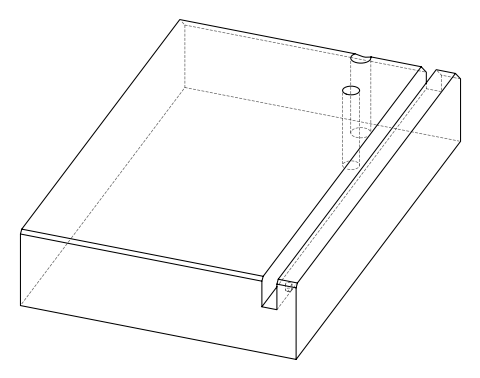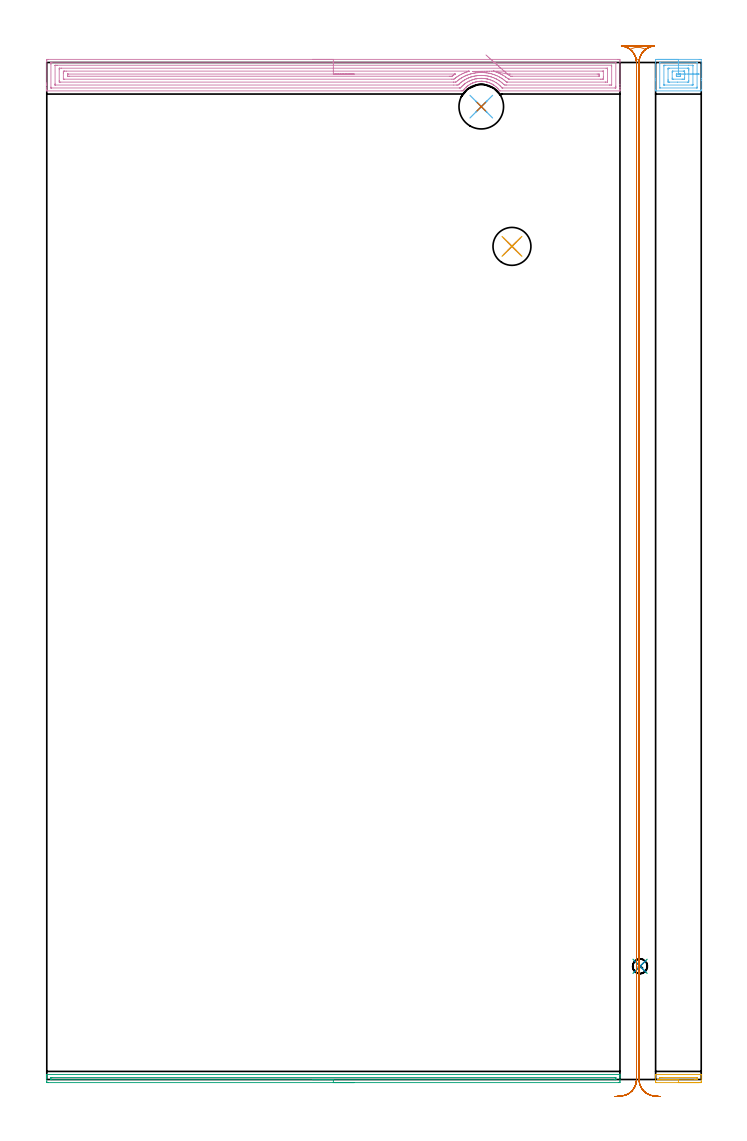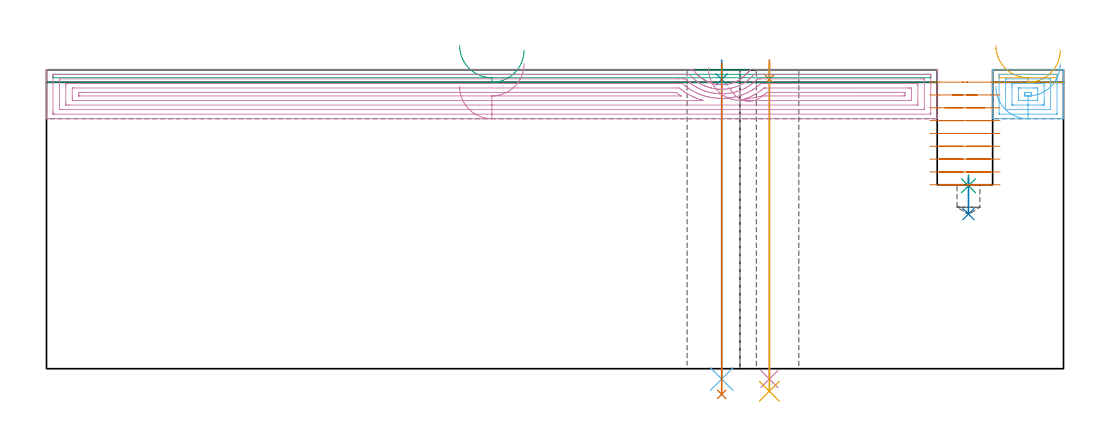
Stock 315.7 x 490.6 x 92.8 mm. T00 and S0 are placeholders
(PLAN: 13 operations, 7 tool changes, 40.6 min)
(1 SPOT_DRILL | STEP1HOLE | NXT0321_9005460120000 | 0.05 min | 179 mm3)
(2 SPOT_DRILL_1 | STEP1HOLE_1 | NXT0321_9005460120000 | 0.05 min | 182 mm3)
(3 SPOT_DRILL_2 | STEP1POCKET | NXT0321_9005460120000 | 0.03 min | 3896 mm3)
(4 DRILL_THROUGH_HOLE_INTO_CENTER | STEP1HOLE | NXT0301_065 | 0.39 min | 6258 mm3)
(5 DRILL_TO_ENLARGE_THROUGH_HOLE | STEP1HOLE | UGT0301_252 | 0.41 min | 17915 mm3)
(6 DRILL_THROUGH_HOLE_INTO_CENTER_1 | STEP1HOLE_1 | NXT0301_065 | 0.39 min | 6258 mm3)
(7 DRILL_TO_ENLARGE_THROUGH_HOLE_1 | STEP1HOLE_1 | UGT0301_052 | 0.41 min | 27186 mm3)
(8 DRILL_BLIND_HOLE_INTO_CENTER | STEP1POCKET | UGT0301_191 | 0.05 min | 320 mm3)
(9 AREA_MILL | FG_CHAMFER_SURFACE | UGT0205_001 | 4.58 min | 2132 mm3)
(10 AREA_MILL_1 | FG_CHAMFER_SURFACE_1 | UGT0205_001 | 13.48 min | 32665 mm3)
(11 AREA_MILL_2 | FG_CHAMFER_SURFACE_2 | UGT0205_001 | 0.51 min | 193 mm3)
(12 AREA_MILL_3 | FG_CHAMFER_SURFACE_3 | UGT0205_001 | 1.29 min | 3280 mm3)
(13 MILL_RECTANGULAR_SLOT | SLOT_RECTANGULAR | NXT0201_012 | Follow Part, ap 4, ae 75% | 18.92 min | 295714 mm3)
(TOOL NXT0321_9005460120000 | NC Spot Drill, 142deg, 12mm, Carbide, Uncoated | D12 PA142 FL30 Z2)
(TOOL NXT0301_065 | Carbide Drill 9.4mm [860.1-0940-075A1-MM 2214] | D9.4 PA140 FL98 Z2)
(TOOL UGT0301_252 | Twist Drill 18.3 mm | D18.3 PA118 FL135 Z2)
(TOOL UGT0301_052 | Twist Drill 21.5 mm | D21.5 PA118 FL150 Z2)
(TOOL UGT0301_191 | Twist Drill 7.1 mm | D7.1 PA118 FL66 Z2)
(TOOL UGT0205_001 | Chamfer Mill 20 x 3 x 45 deg. | D20 FL50 Z2)
(TOOL NXT0201_012 | ENDMILL 16mm [2P460-1600-NA 1630] | D16 FL38 Z6)
(OP 1 SPOT_DRILL)
G17 G21 G94 G90
T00 M6
G54
G17 G0 G90 X224.4 Y401.9 S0 M3
G43 Z102.8 H0
G94 G81 G98 Z89.8 F250. R95.8
G80
M5
M2
(OP 2 SPOT_DRILL_1)
G17 G21 G94 G90
T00 M6
G54
G17 G0 G90 X209.6 Y469.3 S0 M3
G43 Z102.8 H0
G94 G81 G98 Z89.8 F250. R95.8
G80
M5
M2
(OP 3 SPOT_DRILL_2)
G17 G21 G94 G90
T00 M6
G54
G17 G0 G90 X286.2 Y54.6 S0 M3
G43 Z102.8 H0
G94 G81 G98 Z56.794 F250. R60.1
G80
M5
M2
(OP 4 DRILL_THROUGH_HOLE_INTO_CENTER)
G17 G21 G94 G90
T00 M6
G54
G17 G0 G90 X224.4 Y401.9 S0 M3
G43 Z102.8 H1
G94 G73 G98 Z-3.211 F250. Q8.728 R94.8
G80
M5
M2
(OP 5 DRILL_TO_ENLARGE_THROUGH_HOLE)
G17 G21 G94 G90
T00 M6
G54
G17 G0 G90 X224.4 Y401.9 S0 M3
G43 Z102.8 H0
G94 G73 G98 Z-6.998 F250. Q16.633 R94.8
G80
M5
M2
(OP 6 DRILL_THROUGH_HOLE_INTO_CENTER_1)
G17 G21 G94 G90
T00 M6
G54
G17 G0 G90 X209.6 Y469.3 S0 M3
G43 Z102.8 H1
G94 G73 G98 Z-3.211 F250. Q8.728 R94.8
G80
M5
M2
(OP 7 DRILL_TO_ENLARGE_THROUGH_HOLE_1)
G17 G21 G94 G90
T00 M6
G54
G17 G0 G90 X209.6 Y469.3 S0 M3
G43 Z102.8 H0
G94 G73 G98 Z-7.959 F250. Q20.152 R94.8
G80
M5
M2
(OP 8 DRILL_BLIND_HOLE_INTO_CENTER)
G17 G21 G94 G90
T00 M6
G54
G17 G0 G90 X286.2 Y54.6 S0 M3
G43 Z102.8 H0
G94 G81 G98 Z48. F250. R59.1
G80
M5
M2
(OP 9 AREA_MILL)
G17 G21 G94 G90
T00 M6
G54
G17 G0 G90 X148.25 Y-1.5 S1061 M3
G43 Z102.8 H0
Z98.9
G94 G1 X148.212 Z98.028 F250.
X148.098 Z97.163
X147.909 Z96.312
X147.647 Z95.48
X147.313 Z94.674
X146.91 Z93.9
X146.442 Z93.164
X145.91 Z92.472
X145.321 Z91.829
X144.678 Z91.24
X143.986 Z90.708
X143.25 Z90.24
X142.476 Z89.837
X141.67 Z89.503
X140.838 Z89.241
X139.987 Z89.052
X139.122 Z88.938
X138.25 Z88.9
X0.623
X0.019 Y-1.493 Z88.903
X0.007 Y-1.491 Z88.905
X0. Y-0.889 Z89.505
Y0.545 Z90.941
Y0.896 Z91.292
Y1.599 Z91.999
Y1.919 Z92.319
X0.007 Y2.338 Z92.729
X0.01 Y2.397 Z92.788
X0.176 Y2.4 Z92.8
X276.324
X276.49 Y2.397 Z92.788
X276.493 Y2.338 Z92.729
X276.5 Y1.919 Z92.319
Y1.599 Z91.998
Y0.896 Z91.292
Y-0.348 Z90.049
X276.497 Y-0.889 Z89.505
X276.493 Y-1.491 Z88.905
X276.481 Y-1.493 Z88.903
X275.877 Y-1.5 Z88.9
X138.25
Y-0.086 Z90.314
X2.321 Y-0.085 Z90.315
X2.142 Y-0.082 Z90.318
X2.026 Y-0.079 Z90.321
X2.009 Y-0.069 Z90.331
X2.007 Y-0.054 Z90.346
X2.004 Y0.004 Z90.404
X2. Y0.413 Z90.813
X2.001 Y0.896 Z91.296
X2.003 Y0.947 Z91.347
X2.006 Y0.972 Z91.372
X2.009 Y0.979 Z91.379
X2.053 Y0.981 Z91.381
X2.231 Y0.985 Z91.385
X2.321 Y0.986 Z91.386
X2.41
X274.09
X274.179 Y0.985 Z91.385
X274.358 Y0.982 Z91.382
X274.474 Y0.979 Z91.379
X274.491 Y0.968 Z91.368
X274.493 Y0.954 Z91.354
X274.496 Y0.896 Z91.296
X274.5 Y0.487 Z90.887
X274.499 Y0.004 Z90.404
X274.497 Y-0.048 Z90.352
X274.494 Y-0.072 Z90.328
X274.491 Y-0.079 Z90.321
X274.447 Y-0.081 Z90.319
X274.269 Y-0.085 Z90.315
X274.179 Y-0.086 Z90.314
X274.09
X138.25
X137.378 Z90.352
X136.514 Z90.466
X135.662 Z90.655
X134.83 Z90.917
X134.024 Z91.251
X133.25 Z91.654
X132.514 Z92.123
X131.822 Z92.654
X131.179 Z93.243
X130.59 Z93.886
X130.059 Z94.578
X129.59 Z95.314
X129.187 Z96.088
X128.853 Z96.894
X128.591 Z97.726
X128.402 Z98.578
X128.288 Z99.443
X128.25 Z100.314
G0 Z102.8
M5
M2
(OP 10 AREA_MILL_1)
G17 G21 G94 G90
T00 M6
G54
G17 G0 G90 X128.25 Y492.1 S1061 M3
G43 Z102.8 H0
Z87.6
G94 G1 X128.288 Z86.728 F250.
X128.402 Z85.864
X128.591 Z85.012
X128.853 Z84.18
X129.187 Z83.374
X129.59 Z82.6
X130.058 Z81.864
X130.59 Z81.172
X131.179 Z80.529
X131.822 Z79.94
X132.514 Z79.408
X133.25 Z78.94
X134.024 Z78.537
X134.83 Z78.203
X135.662 Z77.941
X136.514 Z77.752
X137.378 Z77.638
X138.25 Z77.6
X275.36
X275.877 Y492.099 Z77.601
X276.39 Y492.095 Z77.603
X276.491 Y492.092 Z77.606
X276.496 Y491.587 Z78.111
X276.5 Y490.97 Z78.728
Y480.071 Z89.624
Y478.647 Z91.049
Y478.299 Z91.396
Y477.602 Z92.098
Y477.304 Z92.396
Y476.928 Z92.763
X276.491 Y476.903 Z92.788
X276.324 Y476.9 Z92.8
X218.679 Y476.903 Z92.797
X218.529 Y476.901 Z92.795
X218.448 Y476.918 Z92.775
X218.317 Y477.083 Z92.615
X218.186 Y477.263 Z92.436
X218.07 Y477.413 Z92.286
X218.011 Y477.489 Z92.21
X217.911 Y477.612 Z92.088
X217.83 Y477.712 Z91.987
X217.788 Y477.76 Z91.938
X217.735 Y477.822 Z91.875
X217.374 Y478.213 Z91.486
X217.289 Y478.299 Z91.4
X217. Y478.593 Z91.106
X216.894 Y478.691 Z91.008
X216.842 Y478.74 Z90.959
X216.4 Y479.113 Z90.586
X215.947 Y479.474 Z90.224
X215.608 Y479.704 Z89.994
X215.505 Y479.774 Z89.924
X215.056 Y480.058 Z89.64
X214.788 Y480.21 Z89.488
X214.517 Y480.356 Z89.344
X214.163 Y480.527 Z89.172
X213.718 Y480.721 Z88.977
X213.269 Y480.895 Z88.8
X213.099 Y480.955 Z88.745
X212.873 Y481.029 Z88.666
X212.824 Y481.045 Z88.65
X212.376 Y481.178 Z88.516
X212.267 Y481.209 Z88.487
X212.169 Y481.236 Z88.461
X211.827 Y481.311 Z88.387
X211.483 Y481.376 Z88.319
X211.098 Y481.435 Z88.26
X211.037 Y481.445 Z88.251
X210.638 Y481.489 Z88.204
X210.59 Y481.495 Z88.199
X210.55 Y481.498 Z88.196
X210.297 Y481.519 Z88.177
X210.153 Y481.528 Z88.164
X210.144 Y481.529 Z88.163
X209.938 Y481.54 Z88.155
X209.921 Z88.153
X209.745 Y481.542 Z88.146
X209.709 Y481.544 Z88.149
X209.6 Y481.545 Z88.153
X209.51 Y481.54 Z88.146
X209.362 Y481.539 Z88.15
X208.966 Y481.521 Z88.176
X208.804 Y481.513 Z88.184
X208.357 Y481.471 Z88.226
X207.957 Y481.415 Z88.281
X207.911 Y481.41 Z88.288
X207.85 Y481.399 Z88.3
X207.47 Y481.33 Z88.368
X207.064 Y481.242 Z88.452
X207.03 Y481.235 Z88.46
X206.57 Y481.106 Z88.59
X206.125 Y480.966 Z88.732
X205.676 Y480.8 Z88.897
X205.519 Y480.735 Z88.964
X205.485 Y480.721 Z88.978
X205.276 Y480.632 Z89.064
X205.232 Y480.614 Z89.083
X204.685 Y480.355 Z89.342
X204.338 Y480.167 Z89.531
X203.982 Y479.953 Z89.746
X203.889 Y479.897 Z89.803
X203.445 Y479.609 Z90.09
X203.256 Y479.474 Z90.224
X203.042 Y479.308 Z90.389
X202.9 Y479.198 Z90.499
X202.552 Y478.913 Z90.786
X202.447 Y478.816 Z90.883
X202.368 Y478.742 Z90.954
X202.297 Y478.677 Z91.02
X202.205 Y478.593 Z91.106
X201.659 Y478.04 Z91.66
X201.374 Y477.712 Z91.987
X201.063 Y477.321 Z92.376
X200.808 Y476.981 Z92.718
X200.749 Y476.906 Z92.792
X199.914 Y476.9 Z92.8
X0.176
X0.01 Y476.903 Z92.788
X0.008 Y476.926 Z92.765
X0. Y477.304 Z92.396
Y477.602 Z92.098
Y478.299 Z91.396
Y479.533 Z90.164
Y480.071 Z89.624
Y480.688 Z89.007
Y491.318 Z78.379
X0.003 Y491.587 Z78.111
X0.009 Y492.092 Z77.606
X0.11 Y492.095 Z77.603
X0.623 Y492.1 Z77.6
X138.25
Y490.686 Z79.014
X274.313 Y490.685 Z79.015
X274.416 Y490.684 Z79.016
X274.467 Y490.681 Z79.019
X274.486 Y490.679 Z79.021
X274.49 Y490.667 Z79.033
X274.495 Y490.551 Z79.149
X274.499 Y490.295 Z79.405
X274.5 Y479.185 Z90.515
X274.499 Y478.78 Z90.92
X274.492 Y478.372 Z91.328
X274.49 Y478.323 Z91.377
X274.472 Y478.321 Z91.379
X274.419 Y478.318 Z91.382
X274.31 Y478.315 Z91.385
X274.09 Y478.314 Z91.386
X220.013 Y478.318 Z91.382
X219.794 Y478.319 Z91.381
X219.686 Y478.322 Z91.378
X219.662 Y478.324 Z91.376
X219.636 Y478.341 Z91.359
X219.575 Y478.404 Z91.296
X219.196 Y478.814 Z90.886
X218.846 Y479.185 Z90.515
X218.682 Y479.35 Z90.35
X218.305 Y479.697 Z90.003
X217.868 Y480.071 Z89.629
X217.788 Y480.137 Z89.563
X217.445 Y480.41 Z89.29
X216.894 Y480.783 Z88.917
X216.622 Y480.957 Z88.743
X216.001 Y481.327 Z88.373
X215.228 Y481.723 Z87.977
X215.107 Y481.776 Z87.924
X214.952 Y481.842 Z87.858
X214.213 Y482.137 Z87.563
X213.758 Y482.294 Z87.406
X213.319 Y482.427 Z87.273
X212.967 Y482.528 Z87.172
X212.514 Y482.641 Z87.059
X212.464 Y482.653 Z87.047
X212.426 Y482.66 Z87.04
X212.078 Y482.728 Z86.972
X211.532 Y482.815 Z86.885
X211.431 Y482.829 Z86.871
X210.638 Y482.91 Z86.79
X210.439 Y482.926 Z86.774
X209.745 Y482.955 Z86.745
X209.517 Y482.954 Z86.746
X208.851 Y482.928 Z86.772
X208.66 Y482.918 Z86.782
X207.957 Y482.851 Z86.849
X207.847 Y482.837 Z86.863
X207.125 Y482.728 Z86.972
X207.073 Y482.719 Z86.981
X207.064 Y482.717 Z86.983
X206.34 Y482.559 Z87.141
X206.264 Y482.541 Z87.159
X206.17 Y482.515 Z87.185
X205.65 Y482.358 Z87.342
X205.276 Y482.24 Z87.46
X204.983 Y482.133 Z87.567
X204.383 Y481.902 Z87.798
X204.34 Y481.884 Z87.816
X204.242 Y481.842 Z87.858
X203.73 Y481.604 Z88.096
X203.633 Y481.557 Z88.143
X203.489 Y481.482 Z88.218
X203.147 Y481.296 Z88.404
X202.595 Y480.976 Z88.724
X202.583 Y480.968 Z88.732
X202.565 Y480.957 Z88.743
X202.049 Y480.612 Z89.088
X201.702 Y480.362 Z89.338
X201.536 Y480.235 Z89.465
X201.33 Y480.071 Z89.629
X201.047 Y479.834 Z89.866
X200.808 Y479.623 Z90.077
X200.582 Y479.408 Z90.292
X200.355 Y479.185 Z90.515
X200.138 Y478.963 Z90.737
X199.914 Y478.727 Z90.973
X199.558 Y478.329 Z91.371
X199.459 Y478.321 Z91.379
X199.021 Y478.314 Z91.386
X199.005
X2.187 Y478.315 Z91.385
X2.084 Y478.316 Z91.384
X2.033 Y478.319 Z91.381
X2.014 Y478.321 Z91.379
X2.01 Y478.333 Z91.367
X2.006 Y478.449 Z91.251
X2.001 Y478.705 Z90.995
X2. Y489.815 Z79.885
X2.001 Y490.22 Z79.48
X2.008 Y490.628 Z79.072
X2.01 Y490.677 Z79.023
X2.028 Y490.679 Z79.021
X2.081 Y490.683 Z79.017
X2.19 Y490.685 Z79.015
X2.41 Y490.686 Z79.014
X138.25
Y489.272 Z80.428
X272.418 Y489.271 Z80.429
X272.459 Y489.27 Z80.43
X272.482 Y489.268 Z80.432
X272.487 Y489.266 Z80.434
X272.491 Y489.255 Z80.445
X272.496 Y489.125 Z80.575
X272.499 Y488.929 Z80.771
X272.5 Y488.734 Z80.966
Y479.876 Z89.824
X272.497 Y479.81 Z89.89
X272.492 Y479.758 Z89.942
X272.487 Y479.735 Z89.965
X272.474 Y479.734 Z89.966
X272.303 Y479.731 Z89.969
X271.754 Y479.729 Z89.971
X271.409
X221.704 Y479.732 Z89.968
X221.363 Y479.734 Z89.966
X220.804 Y479.738 Z89.962
X220.469 Y480.024 Z89.676
X220.418 Y480.071 Z89.629
X219.98 Y480.476 Z89.224
X219.575 Y480.832 Z88.868
X219.425 Y480.957 Z88.743
X219.01 Y481.285 Z88.415
X218.682 Y481.525 Z88.175
X218.219 Y481.842 Z87.858
X217.788 Y482.111 Z87.589
X217.118 Y482.506 Z87.194
X216.894 Y482.62 Z87.08
X216.674 Y482.728 Z86.972
X216.001 Y483.041 Z86.659
X215.456 Y483.268 Z86.432
X215.107 Y483.402 Z86.298
X214.49 Y483.614 Z86.086
X214.213 Y483.701 Z85.999
X214.088 Y483.739 Z85.961
X213.635 Y483.861 Z85.839
X213.319 Y483.936 Z85.764
X212.902 Y484.028 Z85.672
X212.426 Y484.117 Z85.583
X211.821 Y484.213 Z85.487
X211.532 Y484.246 Z85.454
X210.821 Y484.319 Z85.381
X210.638 Y484.333 Z85.367
X209.879 Y484.367 Z85.333
X209.745 Y484.369 Z85.331
X208.999 Y484.353 Z85.347
X208.851 Y484.347 Z85.353
X208.489 Y484.327 Z85.373
X208.16 Y484.299 Z85.401
X207.957 Y484.278 Z85.422
X207.359 Y484.207 Z85.493
X207.064 Y484.161 Z85.539
X206.59 Y484.084 Z85.616
X206.17 Y483.998 Z85.702
X205.851 Y483.93 Z85.77
X205.276 Y483.781 Z85.919
X205.145 Y483.745 Z85.955
X204.702 Y483.614 Z86.086
X204.461 Y483.536 Z86.164
X204.383 Y483.508 Z86.192
X203.815 Y483.291 Z86.409
X203.489 Y483.163 Z86.537
X203.18 Y483.035 Z86.665
X202.595 Y482.77 Z86.93
X202.567 Y482.756 Z86.944
X202.51 Y482.728 Z86.972
X201.985 Y482.447 Z87.253
X201.702 Y482.286 Z87.414
X201.423 Y482.118 Z87.582
X200.975 Y481.842 Z87.858
X200.874 Y481.777 Z87.923
X200.808 Y481.733 Z87.967
X200.353 Y481.407 Z88.293
X199.914 Y481.077 Z88.623
X199.847 Y481.024 Z88.677
X199.766 Y480.957 Z88.743
X199.368 Y480.612 Z89.088
X199.021 Y480.299 Z89.401
X198.903 Y480.187 Z89.513
X198.784 Y480.071 Z89.629
X198.454 Y479.746 Z89.954
X198.127 Y479.735 Z89.965
X197.576 Y479.731 Z89.969
X196.339 Y479.728 Z89.972
X4.082 Y479.729 Z89.971
X4.041 Y479.73 Z89.97
X4.018 Y479.732 Z89.968
X4.013 Y479.734 Z89.966
X4.01 Y479.746 Z89.954
X4.004 Y479.875 Z89.825
X4.001 Y480.071 Z89.629
X4. Y480.266 Z89.434
Y489.125 Z80.575
X4.003 Y489.19 Z80.51
X4.008 Y489.242 Z80.458
X4.012 Y489.265 Z80.435
X4.026 Y489.266 Z80.434
X4.197 Y489.269 Z80.431
X4.746 Y489.271 Z80.429
X5.091 Y489.272 Z80.428
X138.25
Y487.857 Z81.843
X269.809
X270.388 Y487.855 Z81.845
X270.45 Y487.853 Z81.847
X270.486 Y487.851 Z81.849
X270.49 Y487.808 Z81.892
X270.495 Y487.597 Z82.103
X270.5 Y487.173 Z82.527
Y481.858 Z87.842
X270.494 Y481.407 Z88.293
X270.49 Y481.19 Z88.51
X270.481 Y481.15 Z88.55
X270.428 Y481.147 Z88.553
X270.325 Y481.145 Z88.555
X269.622 Y481.143 Z88.557
X269.433
X222.256 Y481.146 Z88.554
X222.064 Y481.147 Z88.553
X221.89 Y481.15 Z88.55
X221.807 Y481.152 Z88.548
X221.66 Y481.272 Z88.428
X221.363 Y481.523 Z88.177
X220.98 Y481.842 Z87.858
X220.469 Y482.252 Z87.448
X219.803 Y482.728 Z86.972
X219.575 Y482.882 Z86.818
X219.137 Y483.163 Z86.537
X218.682 Y483.427 Z86.273
X218.35 Y483.614 Z86.086
X217.788 Y483.898 Z85.802
X217.231 Y484.166 Z85.534
X216.894 Y484.31 Z85.39
X216.436 Y484.5 Z85.2
X216.001 Y484.667 Z85.033
X215.738 Y484.76 Z84.94
X215.107 Y484.962 Z84.738
X214.443 Y485.158 Z84.542
X214.213 Y485.216 Z84.484
X213.491 Y485.386 Z84.314
X213.319 Y485.419 Z84.281
X213.278 Y485.427 Z84.273
X212.426 Y485.567 Z84.133
X212.209 Y485.601 Z84.099
X211.532 Y485.675 Z84.025
X211.207 Y485.708 Z83.992
X210.638 Y485.75 Z83.95
X210.254 Y485.767 Z83.933
X209.745 Y485.783 Z83.917
X209.351 Y485.776 Z83.924
X208.851 Y485.761 Z83.939
X208.489 Y485.745 Z83.955
X207.957 Y485.705 Z83.995
X207.664 Y485.677 Z84.023
X207.064 Y485.606 Z84.094
X206.868 Y485.58 Z84.12
X206.17 Y485.471 Z84.229
X206.097 Y485.459 Z84.241
X205.726 Y485.386 Z84.314
X205.356 Y485.306 Z84.394
X205.276 Y485.287 Z84.413
X204.648 Y485.123 Z84.577
X204.383 Y485.048 Z84.652
X203.958 Y484.921 Z84.779
X203.489 Y484.77 Z84.93
X203.289 Y484.698 Z85.002
X202.756 Y484.5 Z85.2
X202.641 Y484.455 Z85.245
X202.595 Y484.436 Z85.264
X202.018 Y484.187 Z85.513
X201.702 Y484.041 Z85.659
X201.41 Y483.903 Z85.797
X200.808 Y483.599 Z86.101
X200.258 Y483.273 Z86.427
X199.914 Y483.066 Z86.634
X199.707 Y482.934 Z86.766
X199.392 Y482.728 Z86.972
X199.173 Y482.577 Z87.123
X199.021 Y482.468 Z87.232
X198.663 Y482.197 Z87.503
X198.205 Y481.842 Z87.858
X198.162 Y481.808 Z87.892
X198.127 Y481.778 Z87.922
X197.405 Y481.15 Z88.55
X197.233 Y481.146 Z88.554
X197.044 Y481.144 Z88.556
X196.339 Y481.143 Z88.557
X196.152
X6.691
X6.112 Y481.145 Z88.555
X6.051 Y481.147 Z88.553
X6.014 Y481.149 Z88.551
X6.01 Y481.192 Z88.508
X6.005 Y481.403 Z88.297
X6. Y481.827 Z87.873
Y487.142 Z82.558
X6.006 Y487.593 Z82.107
X6.01 Y487.81 Z81.89
X6.018 Y487.851 Z81.849
X6.072 Y487.853 Z81.847
X6.175 Y487.855 Z81.845
X6.878 Y487.857 Z81.843
X7.066
X138.25
Y486.443 Z83.257
X203.489
X203.569 Y486.441 Z83.259
X203.812 Y486.437 Z83.263
X203.626 Y486.372 Z83.328
X203.489 Y486.325 Z83.375
X203.448 Y486.312 Z83.388
X203.317 Y486.272 Z83.428
X202.773 Y486.096 Z83.604
X202.595 Y486.035 Z83.665
X202.119 Y485.858 Z83.842
X201.702 Y485.698 Z84.002
X201.478 Y485.608 Z84.092
X200.943 Y485.386 Z84.314
X200.85 Y485.344 Z84.356
X200.808 Y485.324 Z84.376
X200.249 Y485.054 Z84.646
X199.914 Y484.881 Z84.819
X199.21 Y484.5 Z85.2
X199.09 Y484.432 Z85.268
X199.021 Y484.391 Z85.309
X198.54 Y484.091 Z85.609
X198.127 Y483.829 Z85.871
X197.997 Y483.743 Z85.957
X197.811 Y483.614 Z86.086
X197.478 Y483.372 Z86.328
X197.233 Y483.19 Z86.51
X196.972 Y482.987 Z86.713
X196.474 Y482.594 Z87.106
X196.422 Y482.564 Z87.136
X195.446 Y482.557 Z87.143
X8.493
X8.147 Y482.561 Z87.139
X8.049 Y482.564 Z87.136
X8.009 Y482.567 Z87.133
X8.007 Y482.577 Z87.123
X8.003 Y482.634 Z87.066
X8.001 Y482.728 Z86.972
X8. Y485.386 Z84.314
X8.001 Y486.044 Z83.656
X8.006 Y486.272 Z83.428
X8.01 Y486.43 Z83.27
X8.32 Y486.438 Z83.262
X8.494 Y486.442 Z83.258
X8.666 Y486.443 Z83.257
X9.387
X138.25
Y485.029 Z84.671
X196.83 Y485.028 Z84.672
X196.908 Y485.027 Z84.673
X196.965 Y485.024 Z84.676
X196.987 Y485.021 Z84.679
X196.975 Y485.011 Z84.689
X196.905 Y484.961 Z84.739
X196.295 Y484.544 Z85.156
X195.658 Y484.076 Z85.624
X195.564 Y484.01 Z85.69
X195.509 Y483.978 Z85.722
X195.446 Y483.977 Z85.723
X195.084 Y483.973 Z85.727
X194.552 Y483.971 Z85.729
X194.192
X10.986 Y483.972 Z85.728
X10.453 Y483.975 Z85.725
X10.086 Y483.978 Z85.722
X10.01 Y483.985 Z85.715
X10.004 Y484.059 Z85.641
X10.002 Y484.5 Z85.2
Y484.947 Z84.753
X10.009 Y485.012 Z84.688
X10.012 Y485.023 Z84.677
X10.021 Y485.025 Z84.675
X10.053 Y485.027 Z84.673
X10.186 Y485.028 Z84.672
X10.453 Y485.029 Z84.671
X138.25
X139.122 Z84.709
X139.986 Z84.823
X140.838 Z85.012
X141.67 Z85.274
X142.476 Z85.608
X143.25 Z86.011
X143.986 Z86.48
X144.678 Z87.011
X145.321 Z87.6
X145.91 Z88.243
X146.442 Z88.935
X146.91 Z89.671
X147.313 Z90.445
X147.647 Z91.251
X147.909 Z92.083
X148.098 Z92.935
X148.212 Z93.8
X148.25 Z94.671
G0 Z102.8
X205.509 Y486.29
Z93.411
G1 X205.534 Z92.539
X205.635 Y486.292 Z91.673
X205.811 Y486.294 Z90.818
X206.061 Y486.298 Z89.983
X206.383 Y486.303 Z89.172
X206.774 Y486.309 Z88.392
X207.232 Y486.315 Z87.649
X207.752 Y486.323 Z86.949
X208.332 Y486.332 Z86.298
X208.966 Y486.341 Z85.699
X209.65 Y486.351 Z85.157
X210.379 Y486.362 Z84.678
X211.147 Y486.374 Z84.263
X211.947 Y486.386 Z83.918
X212.775 Y486.398 Z83.643
X213.624 Y486.41 Z83.441
X214.487 Y486.423 Z83.315
X215.358 Y486.436 Z83.264
X215.655 Y486.441 Z83.259
X215.828 Y486.442 Z83.258
X268.007 Y486.443 Z83.257
X268.353 Y486.439 Z83.261
X268.451 Y486.436 Z83.264
X268.491 Y486.433 Z83.267
X268.493 Y486.423 Z83.277
X268.497 Y486.366 Z83.334
X268.499 Y486.272 Z83.428
X268.5 Y483.614 Z86.086
X268.499 Y482.956 Z86.744
X268.494 Y482.728 Z86.972
X268.49 Y482.57 Z87.13
X268.179 Y482.562 Z87.138
X268.005 Y482.559 Z87.141
X267.834 Y482.558 Z87.142
X267.113 Y482.557 Z87.143
X223.15 Y482.56 Z87.14
X222.98 Y482.561 Z87.139
X222.867 Y482.563 Z87.137
X222.779 Y482.566 Z87.134
X222.725 Y482.591 Z87.109
X222.256 Y482.962 Z86.738
X221.886 Y483.25 Z86.45
X221.388 Y483.614 Z86.086
X221.363 Y483.633 Z86.067
X221.297 Y483.679 Z86.021
X220.469 Y484.21 Z85.49
X219.981 Y484.5 Z85.2
X219.575 Y484.732 Z84.968
X219.082 Y484.989 Z84.711
X218.682 Y485.18 Z84.52
X218.239 Y485.386 Z84.314
X217.788 Y485.579 Z84.121
X217.451 Y485.719 Z83.981
X216.894 Y485.932 Z83.768
X216.056 Y486.217 Z83.483
X216.001 Y486.235 Z83.465
X215.358 Y486.436 Z83.264
X222.217 Y485.022 Z84.678
X222.256 Y485.023 Z84.677
X222.618 Y485.027 Z84.673
X223.15 Y485.029 Z84.671
X223.51
X265.514 Y485.028 Z84.672
X266.047 Y485.025 Z84.675
X266.414 Y485.022 Z84.678
X266.49 Y485.015 Z84.685
X266.496 Y484.941 Z84.759
X266.498 Y484.5 Z85.2
Y484.053 Z85.647
X266.491 Y483.988 Z85.712
X266.488 Y483.978 Z85.722
X266.479 Y483.976 Z85.724
X266.447 Y483.973 Z85.727
X266.313 Y483.972 Z85.728
X266.047
X224.574 Y483.975 Z85.725
X224.044 Y483.978 Z85.722
X223.674 Y483.981 Z85.719
X223.15 Y484.363 Z85.337
X222.957 Y484.5 Z85.2
X222.256 Y484.987 Z84.713
X222.217 Y485.022 Z84.678
X221.659 Y485.519 Z84.227
X221.074 Y486.04 Z83.843
X220.466 Y486.581 Z83.529
X219.84 Y487.138 Z83.286
X219.2 Y487.707 Z83.118
X218.552 Y488.283 Z83.025
X217.901 Y488.863 Z83.008
X217.25 Y489.442 Z83.068
X216.606 Y490.015 Z83.202
X215.974 Y490.578 Z83.412
X215.357 Y491.126 Z83.694
X214.761 Y491.657 Z84.047
X214.191 Y492.164 Z84.469
X213.649 Y492.646 Z84.955
X213.142 Y493.097 Z85.503
X212.672 Y493.515 Z86.108
X212.244 Y493.896 Z86.765
X211.86 Y494.238 Z87.47
G0 Z102.8
M5
M2
(OP 11 AREA_MILL_2)
G17 G21 G94 G90
T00 M6
G54
G17 G0 G90 X314.7 Y-1.5 S1061 M3
G43 Z102.8 H0
Z98.9
G94 G1 X314.662 Z98.028 F250.
X314.548 Z97.164
X314.359 Z96.312
X314.097 Z95.48
X313.763 Z94.674
X313.36 Z93.9
X312.892 Z93.164
X312.36 Z92.472
X311.771 Z91.829
X311.128 Z91.24
X310.436 Z90.708
X309.7 Z90.24
X308.926 Z89.837
X308.12 Z89.503
X307.288 Z89.241
X306.436 Z89.052
X305.572 Z88.938
X304.7 Z88.9
X294.136 Y-1.499 Z88.901
X293.837 Y-1.496 Z88.904
X293.705 Y-1.493 Z88.907
X293.7 Y-0.889 Z89.511
Y2.236 Z92.636
X293.71 Y2.393 Z92.793
X294.136 Y2.4 Z92.8
X315.264
X315.69 Y2.393 Z92.793
X315.7 Y2.237 Z92.637
Y-0.881 Z89.519
X315.695 Y-1.493 Z88.907
X315.563 Y-1.496 Z88.904
X315.264 Y-1.5 Z88.9
X304.7
Y-0.086 Z90.314
X295.897 Y-0.085 Z90.315
X295.809 Y-0.084 Z90.316
X295.75 Y-0.082 Z90.318
X295.712 Y-0.079 Z90.321
X295.709 Y-0.062 Z90.338
X295.705 Y0.004 Z90.404
X295.701 Y0.202 Z90.602
Y0.896 Z91.296
X295.702 Y0.946 Z91.346
X295.706 Y0.97 Z91.37
X295.709 Y0.977 Z91.377
X295.722 Y0.98 Z91.38
X295.81 Y0.984 Z91.384
X295.897 Y0.985 Z91.385
X296.689 Y0.986 Z91.386
X313.503 Y0.985 Z91.385
X313.591 Y0.984 Z91.384
X313.649 Y0.982 Z91.382
X313.688 Y0.979 Z91.379
X313.691 Y0.962 Z91.362
X313.695 Y0.896 Z91.296
X313.699 Y0.698 Z91.098
Y0.004 Z90.404
X313.698 Y-0.046 Z90.354
X313.694 Y-0.07 Z90.33
X313.691 Y-0.077 Z90.323
X313.678 Y-0.08 Z90.32
X313.59 Y-0.084 Z90.316
X313.503 Y-0.085 Z90.315
X312.711 Y-0.086 Z90.314
X304.7
X303.828 Z90.352
X302.964 Z90.466
X302.112 Z90.655
X301.28 Z90.917
X300.474 Z91.251
X299.7 Z91.654
X298.964 Z92.123
X298.272 Z92.654
X297.629 Z93.243
X297.04 Z93.886
X296.508 Z94.579
X296.04 Z95.314
X295.637 Z96.088
X295.303 Z96.894
X295.041 Z97.726
X294.852 Z98.578
X294.738 Z99.443
X294.7 Z100.314
G0 Z102.8
M5
M2
(OP 12 AREA_MILL_3)
G17 G21 G94 G90
T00 M6
G54
G17 G0 G90 X294.7 Y492.1 S1061 M3
G43 Z102.8 H0
Z87.6
G94 G1 X294.738 Z86.728 F250.
X294.852 Z85.864
X295.041 Z85.012
X295.303 Z84.18
X295.637 Z83.374
X296.04 Z82.6
X296.508 Z81.864
X297.04 Z81.172
X297.629 Z80.529
X298.272 Z79.94
X298.964 Z79.408
X299.7 Z78.94
X300.474 Z78.537
X301.28 Z78.203
X302.112 Z77.941
X302.964 Z77.752
X303.828 Z77.638
X304.7 Z77.6
X314.754
X315.264 Y492.098 Z77.602
X315.694 Y492.091 Z77.605
X315.699 Y492.024 Z77.671
X315.7 Y482.728 Z86.965
Y481.851 Z87.849
Y477.408 Z92.292
X315.69 Y476.907 Z92.793
X315.264 Y476.9 Z92.8
X294.136
X293.71 Y476.907 Z92.793
X293.7 Y477.408 Z92.292
Y481.834 Z87.866
Y482.728 Z86.965
X293.701 Y492.024 Z77.671
X293.706 Y492.091 Z77.605
X294.136 Y492.1 Z77.6
X304.7
Y490.686 Z79.014
X313.519 Y490.685 Z79.015
X313.691 Y490.672 Z79.028
X313.698 Y490.623 Z79.077
X313.7 Y490.607 Z79.093
X313.699 Y478.789 Z90.911
X313.69 Y478.394 Z91.306
X313.683 Y478.32 Z91.38
X313.665 Y478.317 Z91.383
X313.612 Y478.315 Z91.385
X295.881
X295.709 Y478.328 Z91.372
X295.702 Y478.377 Z91.323
X295.7 Y478.393 Z91.307
X295.701 Y490.211 Z79.489
X295.71 Y490.606 Z79.094
X295.717 Y490.68 Z79.02
X295.735 Y490.683 Z79.017
X295.788 Y490.685 Z79.015
X304.7 Y490.686 Z79.014
Y489.272 Z80.428
X309.642
X311.403 Y489.271 Z80.429
X311.593 Y489.27 Z80.43
X311.665 Y489.268 Z80.432
X311.689 Y489.265 Z80.435
X311.694 Y489.23 Z80.47
X311.698 Y489.144 Z80.556
X311.7 Y488.972 Z80.728
Y480.071 Z89.629
X311.698 Y479.86 Z89.84
X311.694 Y479.755 Z89.945
X311.69 Y479.735 Z89.965
X311.639 Y479.732 Z89.968
X311.543 Y479.73 Z89.97
X311.202 Y479.728 Z89.972
X297.997 Y479.729 Z89.971
X297.807 Y479.73 Z89.97
X297.735 Y479.732 Z89.968
X297.712 Y479.735 Z89.965
X297.706 Y479.77 Z89.93
X297.702 Y479.856 Z89.844
X297.7 Y480.028 Z89.672
Y488.929 Z80.771
X297.702 Y489.14 Z80.56
X297.706 Y489.245 Z80.455
X297.71 Y489.265 Z80.435
X297.761 Y489.268 Z80.432
X297.857 Y489.27 Z80.43
X298.198 Y489.272 Z80.428
X304.7
Y487.857 Z81.843
X309.102
X309.287
X309.519 Y487.855 Z81.845
X309.635 Y487.853 Z81.847
X309.684 Y487.851 Z81.849
X309.69 Y487.815 Z81.885
X309.698 Y487.443 Z82.257
X309.699 Y487.158 Z82.542
X309.7 Y486.556 Z83.144
X309.699 Y481.842 Z87.858
X309.695 Y481.245 Z88.455
X309.69 Y481.16 Z88.54
X309.622 Y481.15 Z88.55
X309.449 Y481.147 Z88.553
X309.102 Y481.144 Z88.556
X304.26 Y481.143 Z88.557
X300.298
X300.113
X299.881 Y481.145 Z88.555
X299.765 Y481.147 Z88.553
X299.716 Y481.149 Z88.551
X299.71 Y481.185 Z88.515
X299.702 Y481.557 Z88.143
X299.701 Y481.842 Z87.858
X299.7 Y482.444 Z87.256
X299.701 Y487.158 Z82.542
X299.705 Y487.755 Z81.945
X299.71 Y487.84 Z81.86
X299.778 Y487.85 Z81.85
X299.951 Y487.853 Z81.847
X300.298 Y487.856 Z81.844
X304.7 Y487.857 Z81.843
Y486.443 Z83.257
X307.171
X307.341
X307.511 Y486.44 Z83.26
X307.624 Y486.436 Z83.264
X307.69 Y486.43 Z83.27
X307.693 Y486.392 Z83.308
X307.697 Y486.272 Z83.428
X307.7 Y485.911 Z83.789
X307.698 Y483.255 Z86.445
X307.69 Y482.728 Z86.972
X307.672 Y482.564 Z87.136
X307.509 Y482.559 Z87.141
X307.341 Y482.558 Z87.142
X306.631 Y482.557 Z87.143
X306.461
X302.229
X302.059
X301.889 Y482.56 Z87.14
X301.776 Y482.564 Z87.136
X301.71 Y482.57 Z87.13
X301.707 Y482.608 Z87.092
X301.703 Y482.728 Z86.972
X301.7 Y483.089 Z86.611
X301.702 Y485.745 Z83.955
X301.71 Y486.272 Z83.428
X301.728 Y486.436 Z83.264
X301.891 Y486.441 Z83.259
X302.059 Y486.442 Z83.258
X304.7 Y486.443 Z83.257
Y485.029 Z84.671
X305.055 Y485.028 Z84.672
X305.58 Y485.024 Z84.676
X305.654 Y485.022 Z84.678
X305.69 Y485.016 Z84.684
X305.695 Y484.861 Z84.839
X305.699 Y484.62 Z85.08
X305.7 Y484.5 Z85.2
Y484.38 Z85.32
X305.698 Y484.259 Z85.441
X305.69 Y484.019 Z85.681
X305.686 Y483.976 Z85.724
X305.677 Y483.975 Z85.725
X305.646 Y483.972 Z85.728
X305.58 Y483.971 Z85.729
X305.226
X304.7
X304.345 Y483.972 Z85.728
X303.82 Y483.976 Z85.724
X303.746 Y483.978 Z85.722
X303.71 Y483.984 Z85.716
X303.705 Y484.139 Z85.561
X303.701 Y484.38 Z85.32
X303.7 Y484.5 Z85.2
Y484.62 Z85.08
X303.702 Y484.741 Z84.959
X303.71 Y484.981 Z84.719
X303.714 Y485.024 Z84.676
X303.723 Y485.025 Z84.675
X303.754 Y485.028 Z84.672
X303.82 Y485.029 Z84.671
X304.174
X304.7
X305.572 Z84.709
X306.436 Z84.823
X307.288 Z85.012
X308.12 Z85.275
X308.926 Y485.028 Z85.609
X309.7 Z86.011
X310.436 Z86.48
X311.128 Z87.011
X311.771 Z87.601
X312.36 Z88.244
X312.891 Z88.936
X313.36 Z89.672
X313.762 Z90.446
X314.096 Z91.252
X314.358 Z92.084
X314.547 Z92.936
X314.661 Z93.801
X314.699 Z94.672
G0 Z102.8
M5
M2
(OP 13 MILL_RECTANGULAR_SLOT)
G17 G21 G94 G90
T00 M6
G54
G17 G0 G90 X295.997 Y-8.23 S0 M3
G43 Z102.941 H1
Z88.958
G94 G1 X293.008 Y-7.97 F250.
G2 X285.7 Y0. R8. F500.
G1 Y490.6
G2 X285.841 Y492.094 R8.
G3 X284.359 Y492.094 R8.
G2 X284.5 Y490.6 R8.
G1 Y0.
G2 X277.192 Y-7.97 R8.
G1 X274.203 Y-8.23 F250.
G0 X295.997 Z84.976
G1 X293.008 Y-7.97
G2 X285.7 Y0. R8. F500.
G1 Y490.6
G2 X288.878 Y496.984 R8.
G3 X281.321 Y496.985 R8.
G2 X284.5 Y490.6 R8.
G1 Y0.
G2 X277.192 Y-7.97 R8.
G1 X274.203 Y-8.23 F250.
G0 X295.997 Z80.994
G1 X293.008 Y-7.97
G2 X285.7 Y0. R8. F500.
G1 Y490.6
G2 X291.279 Y498.225 R8.
G1 X291.288 Y498.254
G3 X288.96 Y498.6 R8.
G1 X281.238
G3 X278.911 Y498.254 R8.
G1 X278.92 Y498.225
G2 X284.5 Y490.6 R8.
G1 Y0.
G2 X277.192 Y-7.97 R8.
G1 X274.203 Y-8.23 F250.
G0 X295.997 Z77.011
G1 X293.008 Y-7.97
G2 X285.7 Y0. R8. F500.
G1 Y490.6
G2 X293.008 Y498.57 R8.
G1 Y498.6
X277.192
Y498.57
G2 X284.5 Y490.6 R8.
G1 Y0.
G2 X277.192 Y-7.97 R8.
G1 X274.203 Y-8.23 F250.
G0 X295.997 Z73.029
G1 X293.008 Y-7.97
G2 X285.7 Y0. R8. F500.
G1 Y490.6
G2 X293.008 Y498.57 R8.
G1 Y498.6
X277.192
Y498.57
G2 X284.5 Y490.6 R8.
G1 Y0.
G2 X277.192 Y-7.97 R8.
G1 X274.203 Y-8.23 F250.
G0 X295.997 Z69.047
G1 X293.008 Y-7.97
G2 X285.7 Y0. R8. F500.
G1 Y490.6
G2 X293.008 Y498.57 R8.
G1 Y498.6
X277.192
Y498.57
G2 X284.5 Y490.6 R8.
G1 Y0.
G2 X277.192 Y-7.97 R8.
G1 X274.203 Y-8.23 F250.
G0 X295.997 Z65.065
G1 X293.008 Y-7.97
G2 X285.7 Y0. R8. F500.
G1 Y490.6
G2 X293.008 Y498.57 R8.
G1 Y498.6
X277.192
Y498.57
G2 X284.5 Y490.6 R8.
G1 Y0.
G2 X277.192 Y-7.97 R8.
G1 X274.203 Y-8.23 F250.
G0 X295.997 Z61.082
G1 X293.008 Y-7.97
G2 X285.7 Y0. R8. F500.
G1 Y490.6
G2 X293.008 Y498.57 R8.
G1 Y498.6
X277.192
Y498.57
G2 X284.5 Y490.6 R8.
G1 Y0.
G2 X277.192 Y-7.97 R8.
G1 X274.203 Y-8.23 F250.
G0 X295.997 Z57.1
G1 X293.008 Y-7.97
G2 X285.7 Y0. R8. F500.
G1 Y490.6
G2 X293.008 Y498.57 R8.
G1 Y498.6
X277.192
Y498.57
G2 X284.5 Y490.6 R8.
G1 Y0.
G2 X277.192 Y-7.97 R8.
G1 X274.203 Y-8.23 F250.
G0 Z102.941
M5
M2
